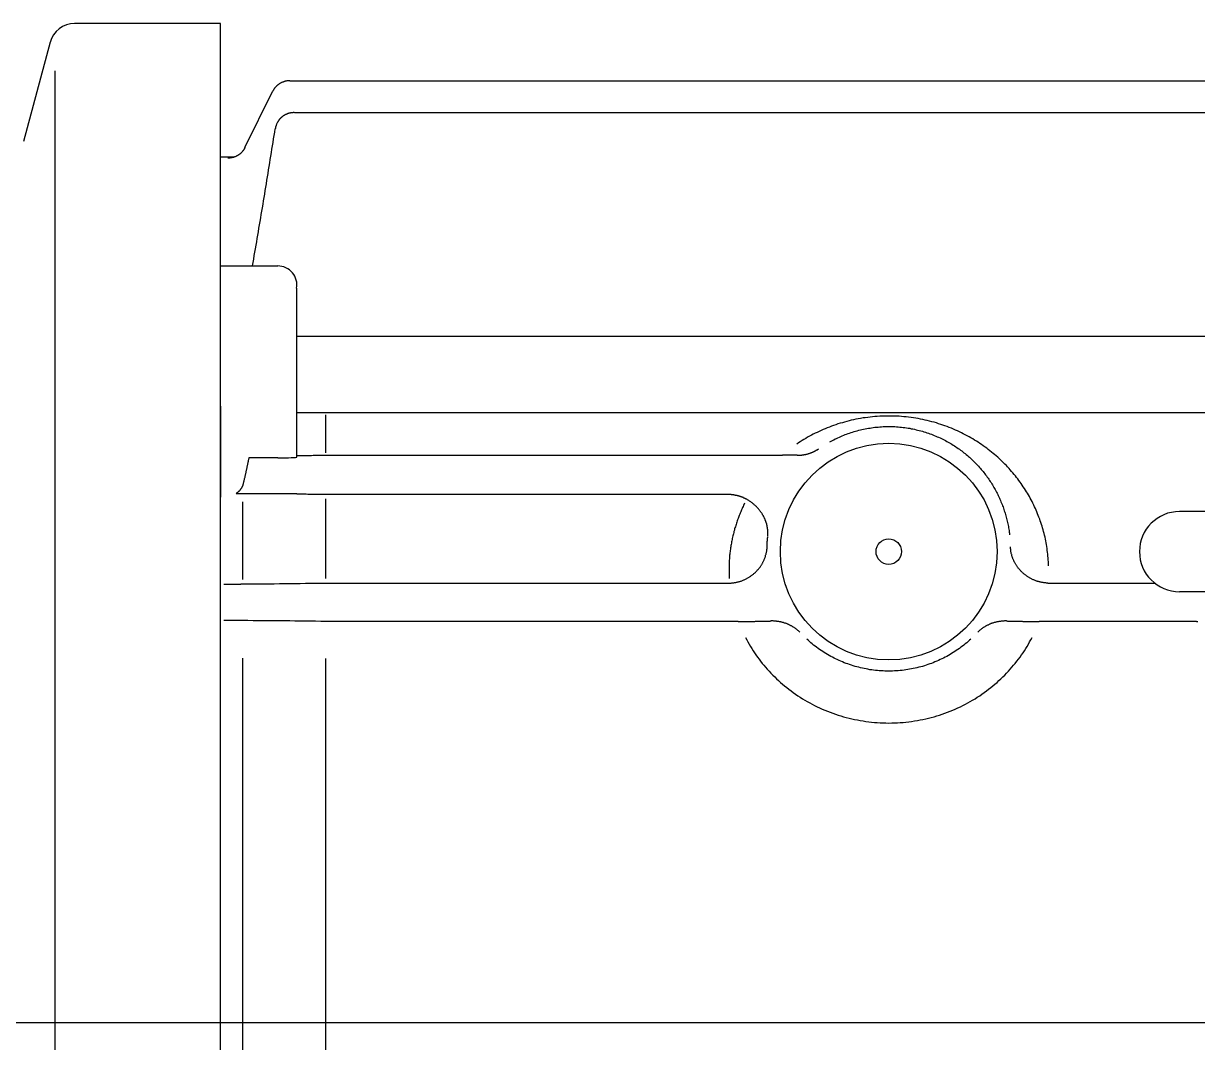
# Model space of a CAD drawing. Units: millimetres at full size. Extents: x -1560 to 1602, y -1094 to 1094.
# Drawn here: x 758.3 to 850.6, y 640.7 to 720.8 of the extents above; entities that cross this region are included whole.
import ezdxf

# ---------------------------------------------------------------- set-up
doc = ezdxf.new("R2010")
doc.units = ezdxf.units.MM
doc.header["$LTSCALE"] = 11.8857
doc.layers.add('0-1_GR1', color=134, linetype='Continuous')

msp = doc.modelspace()

# ---------------------------------------------------------------- linework, layer by layer
at = {"layer": '0-1_GR1', "color": 3}
for p, q in [((760.41, 719.33), (758.32, 711.53)), ((760.8, 567.54), (760.8, 717.08)), ((779.24, 716.31), (871.24, 716.31)), ((775.72, 711.06), (777.89, 715.47)), ((774.87, 710.31), (773.8, 710.31)), ((773.8, 690.74), (773.8, 683.6)), ((773.8, 601.01), (773.8, 683.6)), ((875.45, 682.46), (849.15, 682.46)), ((875.45, 676.16), (849.15, 676.16))]:
    msp.add_line(p, q, dxfattribs=at)
at = {"layer": '0-1_GR1'}
for p, q in [((779.6, 713.81), (852.8, 713.81)), ((778.06, 712.27), (778.1, 712.54)), ((773.8, 701.76), (778.3, 701.76)), ((779.8, 686.73), (779.8, 700)), ((947.3, 696.22), (779.8, 696.22)), ((947.3, 690.22), (779.8, 690.22)), ((782.07, 687.06), (782.07, 690.06)), ((778.3, 686.68), (776.03, 686.68)), ((782.54, 686.89), (817.94, 686.89)), ((775.59, 684.68), (775.57, 684.63)), ((775.04, 683.88), (779.8, 683.88)), ((813.66, 683.8), (782.54, 683.8)), ((775.53, 683.21), (775.53, 677.12)), ((782.07, 677.2), (782.07, 683.47)), ((816.79, 680.49), (816.8, 680.51)), ((774.05, 676.76), (775.06, 676.76)), ((782.54, 676.84), (813.71, 676.84)), ((813.71, 676.84), (813.8, 676.84)), ((838.81, 676.84), (838.9, 676.84)), ((838.9, 676.84), (847.2, 676.84)), ((775.06, 673.89), (774.07, 673.89)), ((775.95, 673.89), (775.53, 673.89)), ((814.48, 673.83), (782.54, 673.83)), ((850.48, 673.83), (838.12, 673.83)), ((775.53, 670.95), (775.53, 613.67)), ((782.07, 613.71), (782.07, 670.91)), ((122.61, 642.31), (1021.04, 642.31)), ((585.3, 642.31), (1030.84, 642.31))]:
    msp.add_line(p, q, dxfattribs=at)
at = {"layer": '0-1_GR1', "color": 3}
for points in [[(773.8, 563.81), (773.8, 720.81), (762.34, 720.81)], [(778.19, 715.88), (778.17, 715.86), (778.14, 715.84), (778.12, 715.81), (778.1, 715.79), (778.09, 715.77), (778.07, 715.75), (778.05, 715.72), (778.03, 715.7), (778.01, 715.67), (778, 715.65), (777.98, 715.62), (777.96, 715.6), (777.95, 715.57), (777.93, 715.55), (777.92, 715.52), (777.9, 715.5), (777.89, 715.47)], [(779.24, 716.31), (779.21, 716.31), (779.18, 716.31), (779.15, 716.31), (779.12, 716.3), (779.09, 716.3), (779.06, 716.3), (779.03, 716.29), (779, 716.29), (778.97, 716.28), (778.94, 716.28), (778.91, 716.27), (778.88, 716.27), (778.85, 716.26), (778.83, 716.25), (778.8, 716.24), (778.77, 716.23), (778.74, 716.22), (778.71, 716.21), (778.68, 716.2), (778.66, 716.19), (778.63, 716.18), (778.6, 716.17), (778.57, 716.15), (778.55, 716.14), (778.52, 716.13), (778.5, 716.11), (778.47, 716.1), (778.44, 716.08), (778.42, 716.07), (778.39, 716.05), (778.37, 716.03), (778.35, 716.01), (778.32, 716), (778.3, 715.98), (778.28, 715.96), (778.25, 715.94), (778.23, 715.92), (778.21, 715.9), (778.19, 715.88)], [(774.88, 710.31), (774.85, 710.3), (774.82, 710.29), (774.79, 710.28), (774.76, 710.27), (774.73, 710.27), (774.7, 710.26), (774.68, 710.25), (774.65, 710.25), (774.62, 710.24), (774.59, 710.24), (774.56, 710.24), (774.53, 710.23), (774.5, 710.23), (774.47, 710.23), (774.44, 710.23), (774.41, 710.23), (774.38, 710.23)], [(775.72, 711.06), (775.71, 711.04), (775.7, 711.01), (775.68, 710.98), (775.67, 710.96), (775.65, 710.93), (775.64, 710.91), (775.62, 710.88), (775.6, 710.86), (775.59, 710.83), (775.57, 710.81), (775.55, 710.79), (775.53, 710.76), (775.51, 710.74), (775.49, 710.72), (775.47, 710.7), (775.45, 710.68), (775.43, 710.65), (775.41, 710.63), (775.39, 710.61), (775.36, 710.59), (775.34, 710.57), (775.32, 710.55), (775.29, 710.54), (775.27, 710.52), (775.25, 710.5), (775.22, 710.48), (775.2, 710.47), (775.17, 710.45), (775.15, 710.44), (775.12, 710.42), (775.09, 710.41), (775.07, 710.39), (775.04, 710.38), (775.01, 710.37), (774.99, 710.35), (774.96, 710.34), (774.93, 710.33), (774.9, 710.32), (774.88, 710.31)], [(773.8, 694.43), (773.8, 701.01), (773.8, 701.76)]]:
    msp.add_lwpolyline(points, dxfattribs=at)
at = {"layer": '0-1_GR1'}
for points in [[(778.54, 713.39), (778.52, 713.37), (778.5, 713.35), (778.48, 713.33), (778.46, 713.31), (778.44, 713.28), (778.42, 713.26), (778.41, 713.24), (778.39, 713.21), (778.37, 713.19), (778.35, 713.17), (778.34, 713.14), (778.32, 713.12), (778.31, 713.09), (778.29, 713.07), (778.28, 713.04), (778.26, 713.02), (778.25, 712.99), (778.23, 712.96), (778.22, 712.94), (778.21, 712.91), (778.2, 712.88), (778.19, 712.86), (778.18, 712.83), (778.17, 712.8), (778.16, 712.77), (778.15, 712.74), (778.14, 712.72), (778.13, 712.69), (778.13, 712.66), (778.12, 712.63), (778.11, 712.6), (778.11, 712.57), (778.1, 712.54)], [(779.58, 713.81), (779.55, 713.81), (779.52, 713.81), (779.5, 713.81), (779.47, 713.8), (779.44, 713.8), (779.41, 713.8), (779.38, 713.79), (779.35, 713.79), (779.32, 713.79), (779.29, 713.78), (779.26, 713.77), (779.23, 713.77), (779.21, 713.76), (779.18, 713.75), (779.15, 713.74), (779.12, 713.74), (779.09, 713.73), (779.07, 713.72), (779.04, 713.71), (779.01, 713.69), (778.98, 713.68), (778.96, 713.67), (778.93, 713.66), (778.9, 713.65), (778.88, 713.63), (778.85, 713.62), (778.83, 713.6), (778.8, 713.59), (778.78, 713.57), (778.75, 713.56), (778.73, 713.54), (778.7, 713.52), (778.68, 713.51), (778.66, 713.49), (778.63, 713.47), (778.61, 713.45), (778.59, 713.43), (778.57, 713.41), (778.54, 713.39)], [(776.31, 701.76), (776.36, 702.03), (776.41, 702.3), (776.45, 702.57), (776.5, 702.84), (776.55, 703.11), (776.59, 703.38), (776.64, 703.65), (776.68, 703.92), (776.73, 704.18), (776.78, 704.45), (776.82, 704.72), (776.87, 704.99), (776.91, 705.26), (776.96, 705.53), (777, 705.79), (777.05, 706.06), (777.09, 706.33), (777.14, 706.6), (777.18, 706.87), (777.23, 707.14), (777.27, 707.41), (777.31, 707.68), (777.36, 707.95), (777.4, 708.22), (777.45, 708.49), (777.49, 708.76), (777.54, 709.03), (777.58, 709.31), (777.62, 709.58), (777.67, 709.85), (777.71, 710.12), (777.76, 710.39), (777.8, 710.66), (777.84, 710.93), (777.89, 711.2), (777.93, 711.47), (777.97, 711.74), (778.02, 712.01), (778.06, 712.27)], [(826.35, 689.96), (826.16, 689.96), (825.97, 689.96), (825.78, 689.95), (825.59, 689.94), (825.4, 689.93), (825.21, 689.92), (825.02, 689.9), (824.84, 689.88), (824.65, 689.86), (824.46, 689.83), (824.28, 689.81), (824.09, 689.77), (823.91, 689.74), (823.72, 689.71), (823.54, 689.67), (823.36, 689.63), (823.18, 689.59), (823.01, 689.54), (822.83, 689.49), (822.66, 689.44), (822.48, 689.39), (822.31, 689.34), (822.14, 689.28), (821.97, 689.22), (821.8, 689.16), (821.64, 689.1), (821.47, 689.03), (821.31, 688.97), (821.15, 688.9), (820.99, 688.83), (820.83, 688.76), (820.68, 688.68), (820.52, 688.61), (820.37, 688.53), (820.22, 688.45), (820.07, 688.37), (819.92, 688.29), (819.78, 688.2), (819.63, 688.12)], [(821.67, 687.93), (821.77, 687.99), (821.88, 688.05), (821.98, 688.1), (822.09, 688.16), (822.2, 688.21), (822.31, 688.26), (822.42, 688.31), (822.53, 688.36), (822.64, 688.41), (822.76, 688.45), (822.87, 688.5), (822.99, 688.54), (823.1, 688.59), (823.22, 688.63), (823.34, 688.67), (823.46, 688.7), (823.58, 688.74), (823.7, 688.78), (823.82, 688.81), (823.94, 688.84), (824.07, 688.87), (824.19, 688.9), (824.32, 688.93), (824.44, 688.96), (824.57, 688.98), (824.7, 689), (824.83, 689.02), (824.95, 689.04), (825.08, 689.06), (825.21, 689.08), (825.34, 689.09), (825.47, 689.1), (825.6, 689.11), (825.73, 689.12), (825.86, 689.13), (825.99, 689.14), (826.13, 689.14), (826.26, 689.14), (826.39, 689.14)], [(833.04, 688.07), (832.9, 688.16), (832.76, 688.25), (832.61, 688.33), (832.46, 688.41), (832.31, 688.49), (832.16, 688.57), (832.01, 688.64), (831.85, 688.72), (831.7, 688.79), (831.54, 688.86), (831.38, 688.93), (831.22, 689), (831.05, 689.07), (830.89, 689.13), (830.72, 689.19), (830.55, 689.25), (830.38, 689.31), (830.21, 689.36), (830.04, 689.42), (829.86, 689.47), (829.69, 689.52), (829.51, 689.56), (829.33, 689.61), (829.15, 689.65), (828.97, 689.69), (828.79, 689.72), (828.6, 689.76), (828.42, 689.79), (828.24, 689.82), (828.05, 689.85), (827.86, 689.87), (827.68, 689.89), (827.49, 689.91), (827.3, 689.93), (827.11, 689.94), (826.92, 689.95), (826.73, 689.96), (826.54, 689.96), (826.35, 689.96)], [(826.39, 689.14), (826.52, 689.14), (826.65, 689.13), (826.78, 689.13), (826.91, 689.12), (827.04, 689.11), (827.17, 689.1), (827.3, 689.09), (827.43, 689.07), (827.56, 689.06), (827.69, 689.04), (827.82, 689.02), (827.95, 689), (828.07, 688.97), (828.2, 688.95), (828.32, 688.92), (828.45, 688.89), (828.57, 688.86), (828.7, 688.83), (828.82, 688.8), (828.94, 688.77), (829.06, 688.73), (829.18, 688.69), (829.3, 688.65), (829.42, 688.61), (829.54, 688.57), (829.65, 688.53), (829.77, 688.48), (829.88, 688.44), (830, 688.39), (830.11, 688.34), (830.22, 688.29), (830.33, 688.24), (830.44, 688.19), (830.55, 688.14), (830.65, 688.09), (830.76, 688.03), (830.86, 687.97), (830.97, 687.92), (831.07, 687.86)], [(819.63, 688.12), (819.49, 688.03), (819.35, 687.94), (819.21, 687.85), (819.08, 687.76)], [(820.33, 687.13), (820.35, 687.14), (820.38, 687.15), (820.41, 687.17), (820.44, 687.18), (820.47, 687.19), (820.5, 687.21), (820.52, 687.22), (820.55, 687.24), (820.58, 687.25), (820.61, 687.27), (820.63, 687.28), (820.66, 687.3), (820.69, 687.31), (820.72, 687.33), (820.74, 687.35), (820.77, 687.36), (820.79, 687.38)], [(831.07, 687.86), (831.17, 687.8), (831.27, 687.74), (831.37, 687.68), (831.47, 687.61), (831.57, 687.55), (831.66, 687.48), (831.76, 687.42), (831.85, 687.35), (831.94, 687.29), (832.03, 687.22), (832.12, 687.15), (832.21, 687.08), (832.3, 687.01), (832.39, 686.94), (832.48, 686.86), (832.56, 686.79), (832.64, 686.72), (832.73, 686.64), (832.81, 686.57), (832.89, 686.49), (832.97, 686.41), (833.05, 686.33), (833.12, 686.26), (833.2, 686.18), (833.28, 686.1), (833.35, 686.02), (833.42, 685.93), (833.5, 685.85), (833.57, 685.77), (833.64, 685.69), (833.71, 685.6), (833.77, 685.52), (833.84, 685.43), (833.91, 685.35), (833.97, 685.26), (834.03, 685.17), (834.1, 685.09), (834.16, 685), (834.22, 684.91)], [(837.27, 683.77), (837.2, 683.89), (837.12, 684.02), (837.04, 684.15), (836.96, 684.28), (836.87, 684.4), (836.79, 684.53), (836.7, 684.65), (836.62, 684.78), (836.53, 684.9), (836.43, 685.02), (836.34, 685.14), (836.25, 685.26), (836.15, 685.38), (836.05, 685.5), (835.95, 685.61), (835.85, 685.73), (835.75, 685.84), (835.64, 685.96), (835.54, 686.07), (835.43, 686.18), (835.32, 686.29), (835.21, 686.4), (835.09, 686.51), (834.98, 686.62), (834.86, 686.72), (834.74, 686.83), (834.62, 686.93), (834.5, 687.03), (834.38, 687.13), (834.25, 687.23), (834.12, 687.33), (834, 687.43), (833.87, 687.53), (833.73, 687.62), (833.6, 687.72), (833.46, 687.81), (833.33, 687.9), (833.19, 687.99), (833.04, 688.07)], [(776.03, 686.68), (776.02, 686.63), (776.01, 686.58), (776, 686.53), (775.98, 686.48), (775.97, 686.43), (775.96, 686.38), (775.95, 686.32), (775.94, 686.27), (775.93, 686.22), (775.92, 686.17), (775.91, 686.12), (775.9, 686.07), (775.89, 686.02), (775.88, 685.96), (775.87, 685.91), (775.86, 685.86), (775.85, 685.81), (775.83, 685.76), (775.82, 685.71), (775.81, 685.66), (775.8, 685.6), (775.79, 685.55), (775.78, 685.5), (775.77, 685.45), (775.75, 685.4), (775.74, 685.35), (775.73, 685.3), (775.72, 685.25), (775.71, 685.19), (775.7, 685.14), (775.68, 685.09), (775.67, 685.04), (775.66, 684.99), (775.65, 684.94), (775.64, 684.89), (775.62, 684.84), (775.61, 684.78), (775.6, 684.73), (775.59, 684.68)], [(779.8, 686.86), (779.95, 686.86), (780.09, 686.86), (780.23, 686.87), (780.38, 686.87), (780.52, 686.87), (780.66, 686.87), (780.8, 686.87), (780.94, 686.87), (781.09, 686.88), (781.23, 686.88), (781.37, 686.88), (781.51, 686.88), (781.65, 686.88), (781.79, 686.89), (781.93, 686.89), (782.07, 686.89)], [(782.07, 686.89), (782.09, 686.89), (782.11, 686.89), (782.13, 686.89), (782.15, 686.89), (782.17, 686.89), (782.19, 686.89), (782.21, 686.89), (782.23, 686.89), (782.25, 686.89), (782.26, 686.89), (782.28, 686.89), (782.3, 686.89), (782.33, 686.89), (782.35, 686.89), (782.37, 686.89), (782.39, 686.89), (782.41, 686.89), (782.43, 686.89), (782.45, 686.89), (782.47, 686.89), (782.48, 686.89), (782.5, 686.89), (782.52, 686.89), (782.54, 686.89)], [(818.3, 686.89), (818.28, 686.89), (818.26, 686.89), (818.23, 686.89), (818.21, 686.89), (818.19, 686.89), (818.17, 686.89), (818.15, 686.89), (818.13, 686.89), (818.11, 686.89), (818.08, 686.89), (818.06, 686.89), (818.04, 686.89), (818.02, 686.89), (818, 686.89), (817.98, 686.89), (817.96, 686.89), (817.94, 686.89)], [(819.1, 686.89), (819.08, 686.89), (819.06, 686.89), (819.04, 686.89), (819.02, 686.89), (819, 686.89), (818.98, 686.89), (818.96, 686.89), (818.94, 686.89), (818.92, 686.89), (818.9, 686.89), (818.88, 686.89), (818.86, 686.89), (818.84, 686.89), (818.82, 686.89), (818.8, 686.89), (818.78, 686.89), (818.76, 686.89), (818.74, 686.89), (818.72, 686.89), (818.7, 686.89), (818.67, 686.89), (818.65, 686.89), (818.63, 686.89), (818.61, 686.89), (818.59, 686.89), (818.57, 686.89), (818.55, 686.89), (818.53, 686.89), (818.51, 686.89), (818.49, 686.89), (818.47, 686.89), (818.45, 686.89), (818.42, 686.89), (818.4, 686.89), (818.38, 686.89), (818.36, 686.89), (818.34, 686.89), (818.32, 686.89), (818.3, 686.89)], [(819.1, 686.89), (819.13, 686.88), (819.16, 686.89), (819.2, 686.89), (819.23, 686.89), (819.26, 686.89), (819.29, 686.89), (819.33, 686.89), (819.36, 686.89), (819.39, 686.9), (819.43, 686.9), (819.46, 686.9), (819.49, 686.91), (819.52, 686.91), (819.56, 686.91), (819.59, 686.92), (819.62, 686.92), (819.65, 686.93), (819.68, 686.94), (819.72, 686.94), (819.75, 686.95), (819.78, 686.95), (819.81, 686.96), (819.84, 686.97), (819.87, 686.98), (819.9, 686.98), (819.94, 686.99), (819.97, 687), (820, 687.01), (820.03, 687.02), (820.06, 687.03), (820.09, 687.04), (820.12, 687.05), (820.15, 687.06), (820.18, 687.07), (820.21, 687.08), (820.24, 687.09), (820.27, 687.1), (820.3, 687.12), (820.33, 687.13)], [(775.57, 684.63), (775.57, 684.62), (775.57, 684.6), (775.56, 684.58), (775.56, 684.57), (775.55, 684.55), (775.55, 684.54), (775.54, 684.52), (775.54, 684.51), (775.53, 684.49), (775.53, 684.48), (775.52, 684.46), (775.51, 684.45), (775.51, 684.43), (775.5, 684.42), (775.49, 684.4), (775.49, 684.39), (775.48, 684.37), (775.47, 684.36), (775.46, 684.34), (775.45, 684.33), (775.45, 684.32), (775.44, 684.3), (775.43, 684.29), (775.42, 684.27), (775.41, 684.26), (775.4, 684.25), (775.39, 684.23), (775.38, 684.22), (775.37, 684.2), (775.36, 684.19), (775.35, 684.18), (775.34, 684.16), (775.33, 684.15), (775.32, 684.14), (775.31, 684.12), (775.3, 684.11), (775.29, 684.1), (775.28, 684.09), (775.26, 684.07)], [(834.22, 684.91), (834.28, 684.82), (834.34, 684.73), (834.39, 684.64), (834.45, 684.55), (834.5, 684.46), (834.56, 684.36), (834.61, 684.27), (834.66, 684.18), (834.71, 684.08), (834.76, 683.99), (834.81, 683.9), (834.86, 683.8), (834.91, 683.71), (834.95, 683.61), (835, 683.51), (835.04, 683.42), (835.08, 683.32), (835.12, 683.22), (835.16, 683.12), (835.2, 683.02), (835.24, 682.92), (835.28, 682.82), (835.31, 682.72), (835.35, 682.62), (835.38, 682.52), (835.42, 682.42), (835.45, 682.32), (835.48, 682.22), (835.51, 682.11), (835.53, 682.01), (835.56, 681.91), (835.59, 681.8), (835.61, 681.7), (835.64, 681.59), (835.66, 681.49), (835.68, 681.38), (835.7, 681.28), (835.72, 681.17), (835.74, 681.07)], [(775.26, 684.07), (775.25, 684.06), (775.24, 684.05), (775.23, 684.04), (775.22, 684.03), (775.2, 684.01), (775.19, 684), (775.18, 683.99), (775.16, 683.98), (775.15, 683.97), (775.14, 683.96), (775.12, 683.94), (775.11, 683.93), (775.09, 683.92), (775.08, 683.91), (775.07, 683.9), (775.05, 683.89), (775.04, 683.88)], [(782.07, 683.8), (781.93, 683.8), (781.79, 683.8), (781.65, 683.8), (781.51, 683.8), (781.37, 683.81), (781.23, 683.81), (781.09, 683.81), (780.94, 683.81), (780.8, 683.81), (780.66, 683.81), (780.52, 683.82), (780.37, 683.82), (780.23, 683.82), (780.09, 683.82), (779.95, 683.82), (779.8, 683.82)], [(782.54, 683.8), (782.52, 683.8), (782.5, 683.8), (782.49, 683.8), (782.47, 683.8), (782.45, 683.8), (782.43, 683.8), (782.41, 683.8), (782.39, 683.8), (782.37, 683.8), (782.35, 683.8), (782.33, 683.8), (782.31, 683.8), (782.29, 683.8), (782.27, 683.8), (782.25, 683.8), (782.23, 683.8), (782.21, 683.8), (782.19, 683.8), (782.17, 683.8), (782.15, 683.8), (782.13, 683.8), (782.11, 683.8), (782.09, 683.8), (782.07, 683.8)], [(814.13, 683.76), (814.11, 683.76), (814.08, 683.77), (814.05, 683.77), (814.02, 683.77), (813.99, 683.78), (813.97, 683.78), (813.94, 683.78), (813.91, 683.79), (813.88, 683.79), (813.85, 683.79), (813.83, 683.79), (813.8, 683.79), (813.77, 683.79), (813.74, 683.79), (813.71, 683.8), (813.68, 683.8), (813.66, 683.8)], [(815.14, 683.42), (815.12, 683.43), (815.09, 683.44), (815.07, 683.45), (815.05, 683.47), (815.02, 683.48), (815, 683.49), (814.97, 683.5), (814.95, 683.51), (814.92, 683.52), (814.9, 683.53), (814.88, 683.55), (814.85, 683.56), (814.83, 683.57), (814.8, 683.58), (814.77, 683.59), (814.75, 683.6), (814.72, 683.61), (814.7, 683.61), (814.67, 683.62), (814.65, 683.63), (814.62, 683.64), (814.59, 683.65), (814.57, 683.66), (814.54, 683.67), (814.52, 683.67), (814.49, 683.68), (814.46, 683.69), (814.43, 683.7), (814.41, 683.7), (814.38, 683.71), (814.35, 683.72), (814.33, 683.72), (814.3, 683.73), (814.27, 683.73), (814.24, 683.74), (814.22, 683.74), (814.19, 683.75), (814.16, 683.75), (814.13, 683.76)], [(838.85, 678.2), (838.85, 678.35), (838.84, 678.51), (838.83, 678.66), (838.82, 678.81), (838.81, 678.96), (838.79, 679.11), (838.78, 679.26), (838.76, 679.41), (838.74, 679.56), (838.72, 679.71), (838.69, 679.86), (838.67, 680), (838.64, 680.15), (838.61, 680.3), (838.58, 680.44), (838.54, 680.59), (838.51, 680.73), (838.47, 680.88), (838.43, 681.02), (838.39, 681.17), (838.35, 681.31), (838.3, 681.45), (838.25, 681.59), (838.21, 681.73), (838.16, 681.87), (838.1, 682.01), (838.05, 682.15), (837.99, 682.29), (837.94, 682.43), (837.88, 682.57), (837.82, 682.7), (837.76, 682.84), (837.69, 682.97), (837.63, 683.11), (837.56, 683.24), (837.49, 683.37), (837.42, 683.5), (837.35, 683.64), (837.27, 683.77)], [(814.98, 683.12), (814.94, 683.03), (814.9, 682.95), (814.86, 682.86), (814.82, 682.77), (814.78, 682.69), (814.74, 682.6), (814.7, 682.51), (814.67, 682.43), (814.63, 682.34), (814.59, 682.25), (814.56, 682.16), (814.53, 682.08), (814.49, 681.99), (814.46, 681.9), (814.43, 681.81), (814.4, 681.72), (814.36, 681.63), (814.33, 681.54), (814.3, 681.45), (814.28, 681.36), (814.25, 681.27), (814.22, 681.18), (814.19, 681.09), (814.17, 681), (814.14, 680.9), (814.12, 680.81), (814.1, 680.72), (814.07, 680.63), (814.05, 680.54), (814.03, 680.44), (814.01, 680.35), (813.99, 680.26), (813.97, 680.16), (813.95, 680.07), (813.94, 679.98), (813.92, 679.88), (813.9, 679.79), (813.89, 679.69), (813.87, 679.6)], [(815.66, 683.07), (815.61, 683.1), (815.57, 683.14), (815.52, 683.17), (815.47, 683.21), (815.42, 683.25), (815.37, 683.28), (815.31, 683.32), (815.26, 683.35), (815.2, 683.38), (815.14, 683.42)], [(816.63, 681.72), (816.61, 681.75), (816.6, 681.78), (816.59, 681.82), (816.58, 681.85), (816.56, 681.88), (816.55, 681.91), (816.53, 681.95), (816.52, 681.98), (816.5, 682.01), (816.48, 682.05), (816.47, 682.08), (816.45, 682.11), (816.43, 682.15), (816.41, 682.18), (816.39, 682.21), (816.37, 682.25), (816.35, 682.28), (816.33, 682.32), (816.3, 682.35), (816.28, 682.39), (816.26, 682.42), (816.23, 682.46), (816.21, 682.49), (816.18, 682.52), (816.15, 682.56), (816.13, 682.59), (816.1, 682.63), (816.07, 682.66), (816.04, 682.7), (816, 682.74), (815.97, 682.77), (815.94, 682.81), (815.9, 682.85), (815.86, 682.88), (815.83, 682.92), (815.79, 682.96), (815.74, 682.99), (815.7, 683.03), (815.66, 683.07)], [(816.8, 680.56), (816.8, 680.59), (816.8, 680.61), (816.81, 680.64), (816.81, 680.67), (816.81, 680.7), (816.81, 680.73), (816.81, 680.76), (816.81, 680.79), (816.81, 680.82), (816.8, 680.85), (816.8, 680.88), (816.8, 680.9), (816.8, 680.93), (816.8, 680.96), (816.79, 680.99), (816.79, 681.02), (816.79, 681.05), (816.78, 681.08), (816.78, 681.11), (816.78, 681.14), (816.77, 681.17), (816.77, 681.2), (816.76, 681.23), (816.76, 681.26), (816.75, 681.29), (816.74, 681.32), (816.74, 681.35), (816.73, 681.38), (816.72, 681.41), (816.71, 681.45), (816.71, 681.48), (816.7, 681.51), (816.69, 681.54), (816.68, 681.57), (816.67, 681.6), (816.66, 681.63), (816.65, 681.66), (816.64, 681.69), (816.63, 681.72)], [(835.74, 681.07), (835.75, 680.96), (835.77, 680.85), (835.78, 680.75), (835.79, 680.64)], [(816.75, 679.72), (816.75, 679.74), (816.75, 679.76), (816.75, 679.78), (816.75, 679.8), (816.75, 679.82), (816.75, 679.84), (816.75, 679.86), (816.75, 679.88), (816.75, 679.9), (816.75, 679.92), (816.75, 679.94), (816.76, 679.96), (816.76, 679.98), (816.76, 680), (816.76, 680.02), (816.76, 680.04), (816.76, 680.06), (816.76, 680.08), (816.76, 680.1), (816.76, 680.12), (816.77, 680.14), (816.77, 680.16), (816.77, 680.18), (816.77, 680.2), (816.77, 680.22), (816.77, 680.24), (816.77, 680.26), (816.78, 680.28), (816.78, 680.3), (816.78, 680.32), (816.78, 680.34), (816.78, 680.36), (816.78, 680.38), (816.79, 680.4), (816.79, 680.42), (816.79, 680.44), (816.79, 680.45), (816.79, 680.47), (816.79, 680.49)], [(813.87, 679.6), (813.86, 679.5), (813.85, 679.41), (813.83, 679.31), (813.82, 679.22), (813.81, 679.12), (813.8, 679.03), (813.79, 678.93), (813.79, 678.84), (813.78, 678.74), (813.77, 678.64), (813.77, 678.55), (813.76, 678.45), (813.76, 678.35), (813.75, 678.26), (813.75, 678.16), (813.75, 678.06), (813.75, 677.97), (813.75, 677.87), (813.75, 677.77), (813.75, 677.67), (813.75, 677.58), (813.75, 677.48), (813.76, 677.38), (813.76, 677.28), (813.77, 677.19)], [(815.71, 677.58), (815.75, 677.61), (815.78, 677.65), (815.82, 677.68), (815.86, 677.72), (815.89, 677.76), (815.93, 677.79), (815.96, 677.83), (816, 677.87), (816.03, 677.9), (816.06, 677.94), (816.1, 677.98), (816.13, 678.02), (816.16, 678.06), (816.19, 678.1), (816.22, 678.14), (816.24, 678.18), (816.27, 678.22), (816.3, 678.27), (816.32, 678.31), (816.35, 678.35), (816.37, 678.39), (816.4, 678.44), (816.42, 678.48), (816.44, 678.52), (816.46, 678.57), (816.48, 678.61), (816.5, 678.66), (816.52, 678.7), (816.54, 678.75), (816.56, 678.79), (816.58, 678.84), (816.59, 678.88), (816.61, 678.93), (816.62, 678.97), (816.63, 679.02), (816.65, 679.07), (816.66, 679.11), (816.67, 679.16), (816.68, 679.2)], [(816.68, 679.2), (816.69, 679.25), (816.7, 679.3), (816.71, 679.35), (816.72, 679.39), (816.72, 679.44), (816.73, 679.49), (816.74, 679.53), (816.74, 679.58), (816.74, 679.63), (816.75, 679.68)], [(835.92, 679.2), (835.91, 679.25), (835.9, 679.3), (835.9, 679.35), (835.89, 679.39), (835.88, 679.44), (835.88, 679.49), (835.87, 679.53), (835.87, 679.58), (835.86, 679.63), (835.86, 679.68)], [(836.9, 677.58), (836.86, 677.61), (836.82, 677.65), (836.78, 677.68), (836.75, 677.72), (836.71, 677.76), (836.68, 677.79), (836.64, 677.83), (836.61, 677.87), (836.57, 677.9), (836.54, 677.94), (836.51, 677.98), (836.48, 678.02), (836.45, 678.06), (836.42, 678.1), (836.39, 678.14), (836.36, 678.18), (836.33, 678.22), (836.31, 678.27), (836.28, 678.31), (836.26, 678.35), (836.23, 678.39), (836.21, 678.44), (836.19, 678.48), (836.16, 678.52), (836.14, 678.57), (836.12, 678.61), (836.1, 678.66), (836.08, 678.7), (836.06, 678.75), (836.05, 678.79), (836.03, 678.84), (836.01, 678.88), (836, 678.93), (835.98, 678.97), (835.97, 679.02), (835.96, 679.07), (835.95, 679.11), (835.93, 679.16), (835.92, 679.2)], [(813.8, 676.84), (813.85, 676.84), (813.91, 676.84), (813.96, 676.85), (814.01, 676.85), (814.07, 676.86), (814.12, 676.86), (814.18, 676.87), (814.23, 676.88), (814.28, 676.89), (814.34, 676.9), (814.39, 676.91), (814.44, 676.93), (814.5, 676.94), (814.55, 676.95), (814.6, 676.97), (814.65, 676.99), (814.7, 677), (814.75, 677.02), (814.81, 677.04), (814.86, 677.06), (814.91, 677.08), (814.95, 677.1), (815, 677.12), (815.05, 677.15), (815.1, 677.17), (815.15, 677.2), (815.19, 677.22), (815.24, 677.25), (815.28, 677.27), (815.33, 677.3), (815.37, 677.33), (815.42, 677.36), (815.46, 677.39), (815.5, 677.42), (815.55, 677.45), (815.59, 677.48), (815.63, 677.51), (815.67, 677.55), (815.71, 677.58)], [(838.81, 676.84), (838.75, 676.84), (838.7, 676.84), (838.65, 676.85), (838.59, 676.85), (838.54, 676.86), (838.48, 676.86), (838.43, 676.87), (838.37, 676.88), (838.32, 676.89), (838.27, 676.9), (838.21, 676.91), (838.16, 676.93), (838.11, 676.94), (838.06, 676.95), (838, 676.97), (837.95, 676.99), (837.9, 677), (837.85, 677.02), (837.8, 677.04), (837.75, 677.06), (837.7, 677.08), (837.65, 677.1), (837.6, 677.12), (837.55, 677.15), (837.51, 677.17), (837.46, 677.2), (837.41, 677.22), (837.37, 677.25), (837.32, 677.27), (837.28, 677.3), (837.23, 677.33), (837.19, 677.36), (837.14, 677.39), (837.1, 677.42), (837.06, 677.45), (837.02, 677.48), (836.98, 677.51), (836.94, 677.55), (836.9, 677.58)], [(775.06, 676.76), (775.07, 676.76), (775.08, 676.76), (775.09, 676.76), (775.1, 676.76), (775.11, 676.76), (775.12, 676.76), (775.13, 676.76), (775.14, 676.76), (775.15, 676.76), (775.16, 676.76), (775.17, 676.76), (775.18, 676.76), (775.19, 676.76), (775.2, 676.76), (775.21, 676.76), (775.22, 676.76), (775.23, 676.76), (775.24, 676.76), (775.25, 676.76), (775.26, 676.76), (775.27, 676.76), (775.28, 676.76), (775.29, 676.76), (775.3, 676.76), (775.31, 676.76), (775.32, 676.76), (775.33, 676.76), (775.34, 676.76), (775.35, 676.76), (775.36, 676.76), (775.37, 676.76), (775.38, 676.76), (775.39, 676.76), (775.4, 676.77), (775.41, 676.77), (775.42, 676.77), (775.43, 676.77), (775.44, 676.77), (775.45, 676.77)], [(775.45, 676.77), (775.46, 676.77), (775.47, 676.77), (775.48, 676.77), (775.49, 676.77), (775.49, 676.77), (775.5, 676.77), (775.51, 676.77), (775.52, 676.77), (775.53, 676.77)], [(775.53, 676.77), (775.95, 676.77), (776.37, 676.77), (776.78, 676.78), (777.19, 676.78), (777.61, 676.79), (778.02, 676.79), (778.43, 676.8), (778.84, 676.8), (779.25, 676.8), (779.66, 676.81), (780.06, 676.81), (780.47, 676.82), (780.87, 676.82), (781.27, 676.82), (781.67, 676.83), (782.07, 676.83)], [(782.07, 676.83), (782.09, 676.83), (782.11, 676.83), (782.13, 676.83), (782.15, 676.83), (782.17, 676.83), (782.19, 676.83), (782.21, 676.83), (782.23, 676.83), (782.25, 676.83), (782.27, 676.83), (782.29, 676.83), (782.31, 676.83), (782.33, 676.83), (782.35, 676.83), (782.37, 676.83), (782.39, 676.83), (782.41, 676.84), (782.43, 676.84), (782.45, 676.84), (782.47, 676.84), (782.49, 676.84), (782.5, 676.84), (782.52, 676.84), (782.54, 676.84)], [(775.15, 673.89), (775.14, 673.89), (775.13, 673.89), (775.12, 673.89), (775.11, 673.89), (775.1, 673.89), (775.09, 673.89), (775.08, 673.89), (775.07, 673.89), (775.06, 673.89)], [(775.53, 673.89), (775.52, 673.89), (775.51, 673.89), (775.5, 673.89), (775.49, 673.89), (775.49, 673.89), (775.48, 673.89), (775.47, 673.89), (775.46, 673.89), (775.45, 673.89), (775.44, 673.89), (775.43, 673.89), (775.42, 673.89), (775.41, 673.89), (775.4, 673.89), (775.39, 673.89), (775.38, 673.89), (775.37, 673.89), (775.36, 673.89), (775.35, 673.89), (775.34, 673.89), (775.33, 673.89), (775.32, 673.89), (775.31, 673.89), (775.3, 673.89), (775.29, 673.89), (775.28, 673.89), (775.27, 673.89), (775.26, 673.89), (775.25, 673.89), (775.24, 673.89), (775.23, 673.89), (775.22, 673.89), (775.21, 673.89), (775.2, 673.89), (775.19, 673.89), (775.18, 673.89), (775.17, 673.89), (775.16, 673.89), (775.15, 673.89)], [(782.54, 673.83), (782.52, 673.83), (782.51, 673.83), (782.49, 673.83), (782.47, 673.83), (782.45, 673.83), (782.43, 673.83), (782.41, 673.83), (782.39, 673.83), (782.37, 673.83), (782.35, 673.83), (782.33, 673.83), (782.31, 673.83), (782.29, 673.83), (782.27, 673.83), (782.25, 673.83), (782.23, 673.83), (782.21, 673.83), (782.19, 673.83), (782.17, 673.83), (782.15, 673.83), (782.13, 673.83), (782.11, 673.83), (782.09, 673.83), (782.07, 673.83), (781.67, 673.83), (781.27, 673.84), (780.87, 673.84), (780.46, 673.85), (780.06, 673.85), (779.65, 673.85), (779.24, 673.86), (778.84, 673.86), (778.43, 673.86), (778.02, 673.87), (777.6, 673.87), (777.19, 673.88), (776.78, 673.88), (776.36, 673.88), (775.95, 673.89)], [(814.48, 673.83), (814.53, 673.83), (814.59, 673.83), (814.64, 673.83), (814.69, 673.83), (814.74, 673.83), (814.79, 673.83), (814.84, 673.83), (814.89, 673.83), (814.94, 673.83), (814.99, 673.83), (815.04, 673.83), (815.09, 673.83), (815.14, 673.83), (815.19, 673.83), (815.24, 673.83), (815.29, 673.83), (815.34, 673.83), (815.39, 673.83), (815.44, 673.83), (815.48, 673.83), (815.53, 673.83), (815.58, 673.83), (815.63, 673.83), (815.68, 673.83), (815.72, 673.83), (815.77, 673.83), (815.82, 673.84), (815.87, 673.84), (815.91, 673.84), (815.96, 673.84), (816, 673.84), (816.05, 673.84), (816.1, 673.84), (816.14, 673.84), (816.19, 673.84), (816.23, 673.84), (816.27, 673.84), (816.32, 673.84), (816.36, 673.84)], [(816.36, 673.84), (816.41, 673.84), (816.45, 673.84), (816.49, 673.84), (816.53, 673.85), (816.58, 673.85), (816.62, 673.85), (816.66, 673.85), (816.7, 673.85), (816.74, 673.85), (816.78, 673.85), (816.82, 673.85), (816.86, 673.85), (816.9, 673.85), (816.94, 673.85), (816.98, 673.85), (817.01, 673.86), (817.05, 673.86)], [(817.9, 673.76), (817.85, 673.77), (817.81, 673.78), (817.76, 673.79), (817.72, 673.8), (817.67, 673.81), (817.62, 673.82), (817.57, 673.83), (817.52, 673.83), (817.47, 673.84), (817.42, 673.84), (817.37, 673.85), (817.32, 673.85), (817.27, 673.85), (817.22, 673.86), (817.16, 673.86), (817.11, 673.86), (817.05, 673.86)], [(819.32, 672.97), (819.29, 673), (819.26, 673.03), (819.23, 673.05), (819.2, 673.08), (819.17, 673.11), (819.13, 673.14), (819.1, 673.16), (819.07, 673.19), (819.04, 673.21), (819, 673.24), (818.97, 673.26), (818.94, 673.29), (818.9, 673.31), (818.87, 673.34), (818.83, 673.36), (818.8, 673.38), (818.76, 673.4), (818.73, 673.42), (818.69, 673.45), (818.66, 673.47), (818.62, 673.49), (818.58, 673.51), (818.54, 673.53), (818.51, 673.54), (818.47, 673.56), (818.43, 673.58), (818.39, 673.6), (818.35, 673.61), (818.31, 673.63), (818.27, 673.65), (818.23, 673.66), (818.19, 673.68), (818.15, 673.69), (818.11, 673.7), (818.07, 673.72), (818.03, 673.73), (817.99, 673.74), (817.94, 673.75), (817.9, 673.76)], [(833.84, 673.4), (833.81, 673.38), (833.77, 673.36), (833.74, 673.34), (833.7, 673.31), (833.67, 673.29), (833.63, 673.26), (833.6, 673.24), (833.57, 673.21), (833.54, 673.19), (833.5, 673.16), (833.47, 673.14), (833.44, 673.11), (833.41, 673.08), (833.38, 673.05), (833.35, 673.03), (833.32, 673), (833.29, 672.97)], [(835.55, 673.86), (835.5, 673.86), (835.44, 673.86), (835.39, 673.86), (835.34, 673.85), (835.28, 673.85), (835.23, 673.85), (835.18, 673.84), (835.13, 673.84), (835.08, 673.83), (835.03, 673.83), (834.98, 673.82), (834.94, 673.81), (834.89, 673.8), (834.84, 673.79), (834.8, 673.78), (834.75, 673.77), (834.71, 673.76), (834.66, 673.75), (834.62, 673.74), (834.58, 673.73), (834.54, 673.72), (834.49, 673.7), (834.45, 673.69), (834.41, 673.68), (834.37, 673.66), (834.33, 673.65), (834.29, 673.63), (834.25, 673.61), (834.21, 673.6), (834.18, 673.58), (834.14, 673.56), (834.1, 673.54), (834.06, 673.53), (834.02, 673.51), (833.99, 673.49), (833.95, 673.47), (833.91, 673.45), (833.88, 673.42), (833.84, 673.4)], [(835.55, 673.86), (835.59, 673.86), (835.63, 673.85), (835.67, 673.85), (835.71, 673.85), (835.75, 673.85), (835.79, 673.85), (835.83, 673.85), (835.87, 673.85), (835.91, 673.85), (835.95, 673.85), (835.99, 673.85), (836.03, 673.85), (836.07, 673.85), (836.11, 673.84), (836.16, 673.84), (836.2, 673.84), (836.24, 673.84), (836.29, 673.84), (836.33, 673.84), (836.38, 673.84), (836.42, 673.84), (836.46, 673.84), (836.51, 673.84), (836.56, 673.84), (836.6, 673.84), (836.65, 673.84), (836.69, 673.84), (836.74, 673.84), (836.79, 673.84), (836.83, 673.83), (836.88, 673.83), (836.93, 673.83), (836.98, 673.83), (837.02, 673.83), (837.07, 673.83), (837.12, 673.83), (837.17, 673.83), (837.22, 673.83), (837.27, 673.83)], [(837.27, 673.83), (837.32, 673.83), (837.37, 673.83), (837.41, 673.83), (837.46, 673.83), (837.51, 673.83), (837.56, 673.83), (837.61, 673.83), (837.67, 673.83), (837.72, 673.83), (837.77, 673.83), (837.82, 673.83), (837.87, 673.83), (837.92, 673.83), (837.97, 673.83), (838.02, 673.83), (838.07, 673.83), (838.12, 673.83)], [(850.48, 673.83), (850.53, 673.83), (850.59, 673.83)], [(815.04, 672.56), (815.14, 672.38), (815.23, 672.21), (815.33, 672.04), (815.43, 671.86), (815.54, 671.69), (815.65, 671.52), (815.76, 671.35), (815.87, 671.19), (815.99, 671.02), (816.11, 670.86), (816.23, 670.7), (816.36, 670.53), (816.49, 670.38), (816.62, 670.22), (816.76, 670.06), (816.9, 669.91), (817.04, 669.76), (817.19, 669.61), (817.34, 669.46), (817.49, 669.31), (817.64, 669.17), (817.8, 669.03), (817.96, 668.89), (818.12, 668.75), (818.29, 668.62), (818.46, 668.49), (818.63, 668.36), (818.8, 668.23), (818.98, 668.11), (819.16, 667.99), (819.34, 667.87), (819.52, 667.75), (819.71, 667.64), (819.9, 667.53), (820.09, 667.42), (820.28, 667.32), (820.48, 667.22), (820.67, 667.12), (820.87, 667.03)], [(836.37, 670.7), (836.5, 670.86), (836.62, 671.02), (836.73, 671.19), (836.85, 671.35), (836.96, 671.52), (837.07, 671.69), (837.17, 671.86), (837.27, 672.03), (837.37, 672.21), (837.47, 672.38), (837.56, 672.56)], [(822, 670.95), (821.87, 671.01), (821.74, 671.08), (821.61, 671.15), (821.48, 671.23), (821.36, 671.3), (821.23, 671.38), (821.11, 671.46), (820.99, 671.54), (820.87, 671.62), (820.75, 671.7), (820.63, 671.79), (820.52, 671.88), (820.4, 671.96), (820.29, 672.06), (820.18, 672.15), (820.07, 672.24), (819.96, 672.34), (819.86, 672.43)], [(832.75, 672.43), (832.64, 672.34), (832.53, 672.24), (832.43, 672.15), (832.31, 672.06), (832.2, 671.97), (832.09, 671.88), (831.97, 671.79), (831.85, 671.7), (831.73, 671.62), (831.61, 671.54), (831.49, 671.46), (831.37, 671.38), (831.24, 671.3), (831.12, 671.23), (830.99, 671.15), (830.86, 671.08), (830.73, 671.01), (830.6, 670.95), (830.47, 670.88), (830.34, 670.82), (830.21, 670.76), (830.07, 670.7), (829.93, 670.64), (829.8, 670.58), (829.66, 670.53), (829.52, 670.48), (829.38, 670.43), (829.24, 670.38), (829.1, 670.34), (828.96, 670.29), (828.81, 670.25), (828.67, 670.22), (828.52, 670.18), (828.38, 670.15), (828.23, 670.12), (828.09, 670.09), (827.94, 670.06), (827.79, 670.04), (827.64, 670.01)], [(827.64, 670.01), (827.5, 669.99), (827.35, 669.98), (827.2, 669.96), (827.05, 669.95), (826.9, 669.94), (826.75, 669.93), (826.6, 669.92), (826.45, 669.92), (826.3, 669.92), (826.15, 669.92), (826, 669.92), (825.85, 669.93), (825.7, 669.94), (825.56, 669.95), (825.41, 669.96), (825.26, 669.97), (825.11, 669.99), (824.96, 670.01), (824.81, 670.03), (824.67, 670.06), (824.52, 670.09), (824.37, 670.12), (824.23, 670.15), (824.08, 670.18), (823.94, 670.22), (823.79, 670.25), (823.65, 670.29), (823.51, 670.34), (823.37, 670.38), (823.23, 670.43), (823.09, 670.48), (822.95, 670.53), (822.81, 670.58), (822.67, 670.64), (822.53, 670.7), (822.4, 670.75), (822.26, 670.82), (822.13, 670.88), (822, 670.95)], [(829.42, 666.22), (829.64, 666.28), (829.86, 666.34), (830.07, 666.4), (830.29, 666.47), (830.5, 666.54), (830.71, 666.61), (830.92, 666.69), (831.12, 666.77), (831.33, 666.85), (831.53, 666.94), (831.73, 667.03), (831.93, 667.12), (832.13, 667.22), (832.32, 667.32), (832.51, 667.42), (832.71, 667.53), (832.89, 667.64), (833.08, 667.75), (833.26, 667.87), (833.45, 667.99), (833.62, 668.11), (833.8, 668.23), (833.98, 668.36), (834.15, 668.49), (834.32, 668.62), (834.48, 668.75), (834.64, 668.89), (834.81, 669.03), (834.96, 669.17), (835.12, 669.31), (835.27, 669.46), (835.42, 669.61), (835.56, 669.76), (835.71, 669.91), (835.85, 670.06), (835.98, 670.22), (836.11, 670.38), (836.24, 670.53), (836.37, 670.7)], [(820.87, 667.03), (821.07, 666.94), (821.28, 666.85), (821.48, 666.77), (821.69, 666.69), (821.9, 666.61), (822.11, 666.54), (822.32, 666.47), (822.53, 666.4), (822.75, 666.34), (822.96, 666.28), (823.18, 666.22), (823.4, 666.17), (823.62, 666.12), (823.84, 666.08), (824.06, 666.04), (824.28, 666), (824.5, 665.97), (824.73, 665.94), (824.95, 665.91), (825.18, 665.89), (825.4, 665.87), (825.63, 665.86), (825.85, 665.85), (826.08, 665.85), (826.3, 665.84), (826.53, 665.85), (826.75, 665.85), (826.98, 665.86), (827.2, 665.88), (827.43, 665.89), (827.65, 665.91), (827.88, 665.94), (828.1, 665.97), (828.32, 666), (828.55, 666.04), (828.77, 666.08), (828.99, 666.12), (829.21, 666.17), (829.42, 666.22)]]:
    msp.add_lwpolyline(points, dxfattribs=at)
for radius in [8.513, 1]:
    msp.add_circle((826.3, 679.31), radius, dxfattribs=at)
at = {"layer": '0-1_GR1', "color": 3}
for centre, radius, end in [((762.34, 718.81), 2, 165), ((849.15, 679.31), 3.15, 270)]:
    msp.add_arc(centre, radius, 90, end, dxfattribs=at)
at = {"layer": '0-1_GR1'}
msp.add_arc((778.3, 700.26), 1.5, 349.97558, 90, dxfattribs=at)
msp.add_ellipse((778.3, 686.73), major_axis=(-1.5, 0), ratio=0.031211, start_param=1.570796, end_param=3.141593, dxfattribs=at)

doc.saveas('drawing.dxf')
